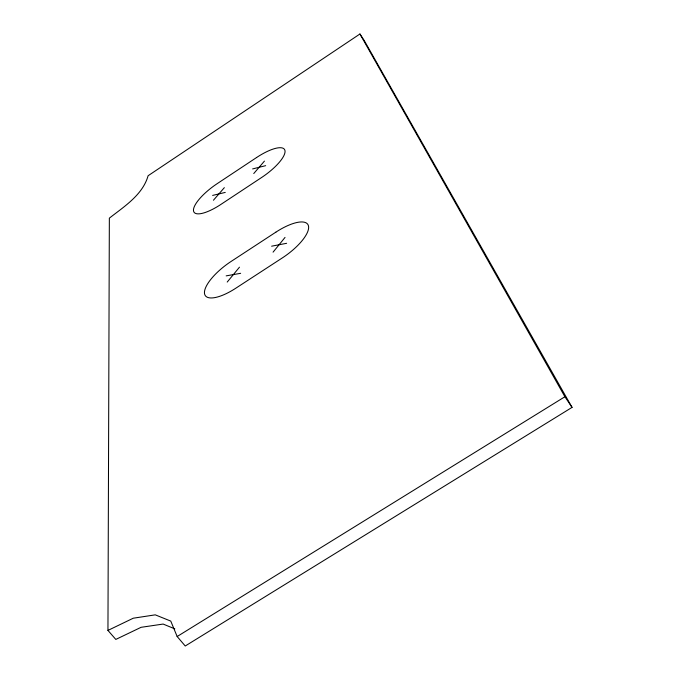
<?xml version="1.0" encoding="UTF-8"?>
<svg xmlns="http://www.w3.org/2000/svg" width="680" height="680" viewBox="0 0 680 680"><rect width="100%" height="100%" fill="white"/><g stroke="black" fill="none" stroke-linecap="round" stroke-linejoin="round"><path stroke-width="1.02" d="M107.95 630.419L109.353 218.144C124.21 206.499 142.69 194.888 148.112 175.729L359.933 34L364.216 40.494L572.05 407.388L185.24 646L177.157 636.523L170.765 621.095L155.261 614.847L133.255 618.213L107.95 630.419L115.812 639.421L141.091 627.308L163.132 624.062L174.819 628.856M273.071 252.152L285.03 237.422M227.213 282.064L239.471 267.18M253.759 173.544L264.435 161.101M213.444 200.234L224.34 187.655M177.157 636.523L564.902 396.746L359.933 34M252.62 168.92L265.668 165.665M212.627 195.415L225.25 192.415M271.609 246.194L286.62 243.304M226.168 275.868L240.635 273.309M564.902 396.746L572.05 407.388M256.598 157.522L217.081 183.727A30.872 9.579 -36.2 0 0 193.528 210.928A30.872 9.579 -36.2 0 0 220.804 204.476L261.724 177.429A31.025 9.656 -35.7 0 0 284.92 150.407A31.025 9.656 -35.7 0 0 256.598 157.522M275.833 232.186L231.022 261.502A35.037 12.325 -36.7 0 0 204.544 293.7A35.037 12.325 -36.7 0 0 235.807 288.209L282.447 257.839A35.198 12.444 -36 0 0 308.457 225.871A35.198 12.444 -36 0 0 275.833 232.186"/></g></svg>
